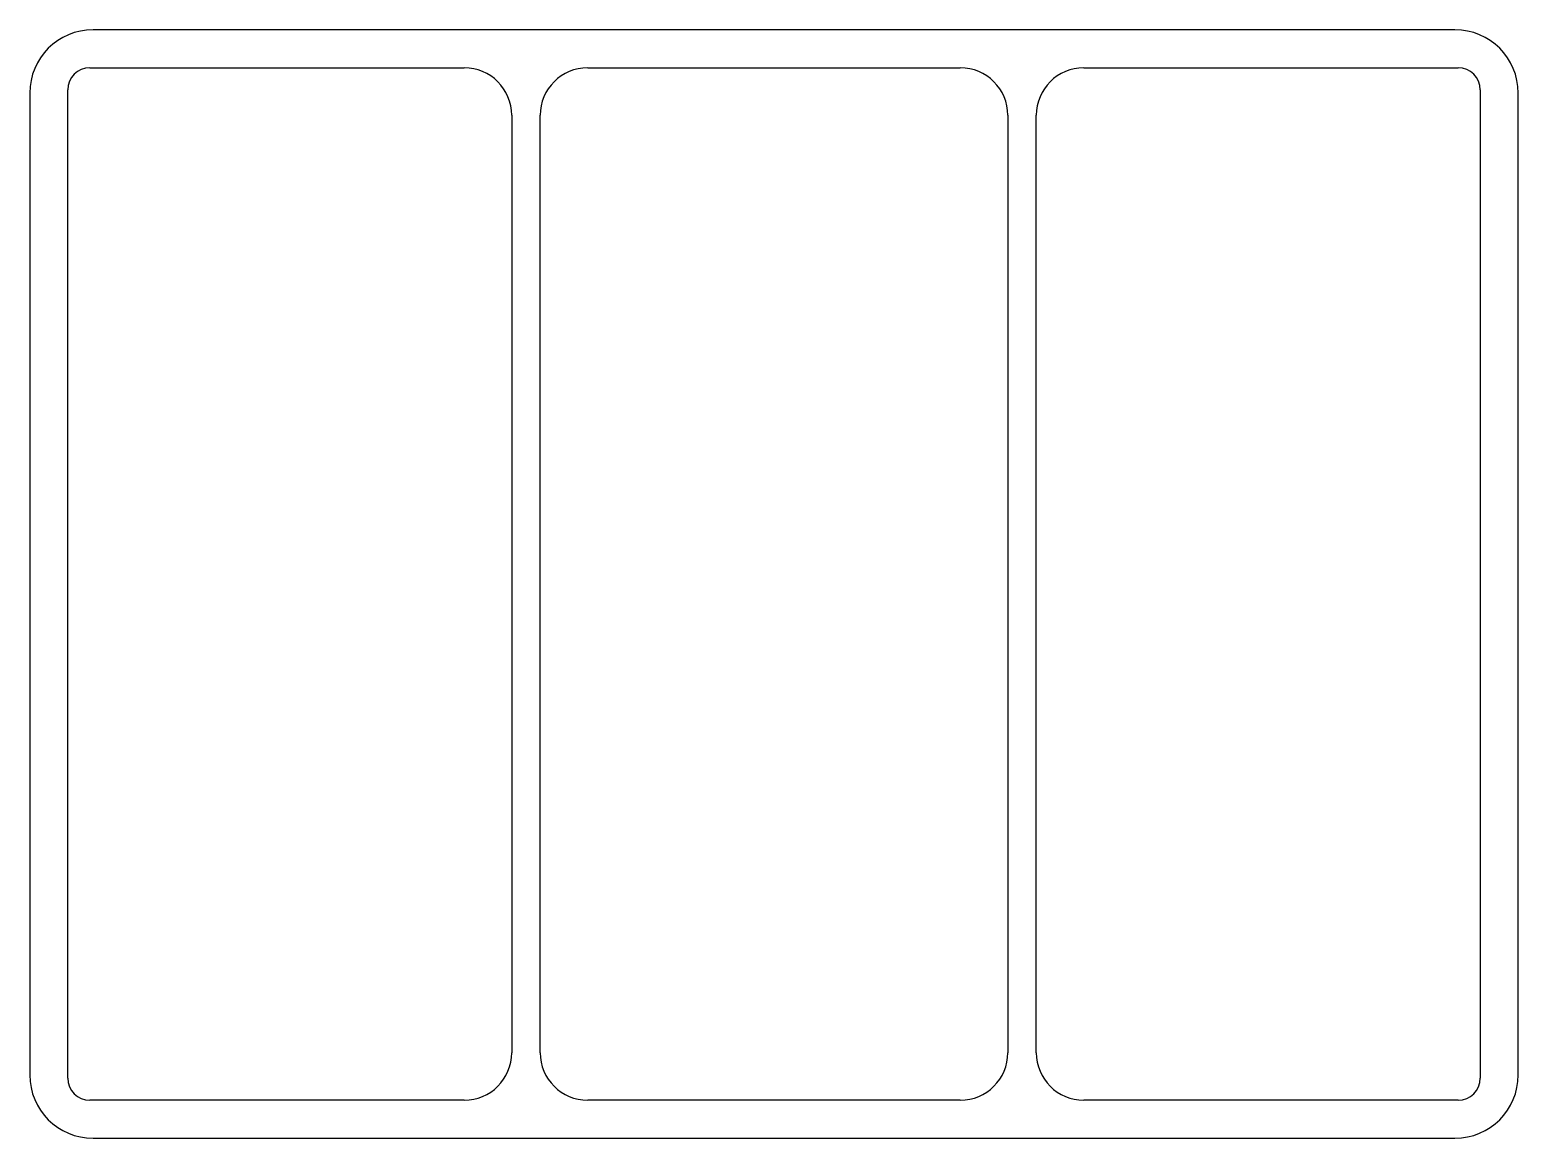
# Model space of a CAD drawing. Extents: x 1033.7 to 1127.7, y 535.1 to 605.1.
import ezdxf

# ---------------------------------------------------------------- set-up
doc = ezdxf.new("R2010")
doc.units = 0
doc.layers.get('0').update_dxf_attribs({"linetype": 'CONTINUOUS'})

msp = doc.modelspace()

# ---------------------------------------------------------------- linework, layer by layer
for p, q in [((1123.725, 605.063), (1037.725, 605.063)), ((1037.525, 602.663), (1061.158, 602.663)), ((1068.958, 602.663), (1092.491, 602.663)), ((1100.291, 602.663), (1123.925, 602.663)), ((1033.725, 601.063), (1033.725, 539.063)), ((1036.125, 538.863), (1036.125, 601.263)), ((1125.325, 601.263), (1125.325, 538.863)), ((1127.725, 539.063), (1127.725, 601.063)), ((1064.158, 599.663), (1064.158, 540.463)), ((1065.958, 540.463), (1065.958, 599.663)), ((1095.491, 599.663), (1095.491, 540.463)), ((1097.291, 540.463), (1097.291, 599.663)), ((1061.158, 537.463), (1037.525, 537.463)), ((1092.491, 537.463), (1068.958, 537.463)), ((1123.925, 537.463), (1100.291, 537.463)), ((1037.725, 535.063), (1123.725, 535.063))]:
    msp.add_line(p, q)
for centre, radius, start, end in [((1037.725, 601.063), 4, 90, 180), ((1123.725, 601.063), 4, 0, 90), ((1037.525, 601.263), 1.4, 90, 180), ((1061.158, 599.663), 3, 0, 90), ((1068.958, 599.663), 3, 90, 180), ((1092.491, 599.663), 3, 0, 90), ((1100.291, 599.663), 3, 90, 180), ((1123.925, 601.263), 1.4, 0, 90), ((1061.158, 540.463), 3, 270, 0), ((1068.958, 540.463), 3, 180, 270), ((1092.491, 540.463), 3, 270, 0), ((1100.291, 540.463), 3, 180, 270), ((1037.725, 539.063), 4, 180, 270), ((1037.525, 538.863), 1.4, 180, 270), ((1123.725, 539.063), 4, 270, 0), ((1123.925, 538.863), 1.4, 270, 0)]:
    msp.add_arc(centre, radius, start, end)

doc.saveas('drawing.dxf')
